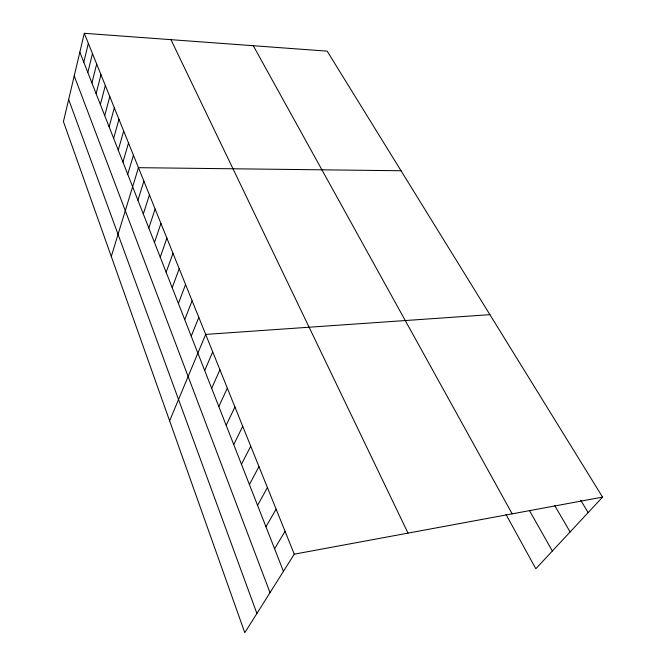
<?xml version="1.0" encoding="UTF-8"?>
<svg xmlns="http://www.w3.org/2000/svg" width="666" height="666" viewBox="0 0 666 666"><rect width="100%" height="100%" fill="white"/><g stroke="black" fill="none" stroke-linecap="round" stroke-linejoin="round"><path stroke-width="1" d="M84.291 33.3L63.428 121.587L244.788 632.7L294.264 554.17L602.572 497.111L327.173 51.149L84.291 33.3L294.264 554.17M83.791 62.238L88.345 43.357M87.82 72.511L92.474 53.596M91.925 82.967L96.678 64.028M96.104 93.631L100.966 74.667M100.366 104.495L105.336 85.506M104.712 115.568L109.79 96.553M109.132 126.856L114.336 107.825M113.645 138.37L118.964 119.322M118.248 150.1L123.693 131.044M122.944 162.071L128.513 143.007M127.739 174.284L133.433 155.211M111.289 256.46L138.461 167.674L401.032 170.746M137.904 200.225L143.889 181.152M143.307 213.994L149.45 194.93M148.826 228.08L155.128 209.024M154.479 242.474L160.939 223.443M160.248 257.201L166.883 238.187M166.159 272.269L172.969 253.288M172.203 287.687L179.204 268.739M178.396 303.463L185.581 284.565M184.732 319.63L192.116 300.782M191.225 336.18L198.809 317.391M169.622 420.87L205.677 334.415L489.901 314.66M204.687 370.512L212.712 351.873M211.671 388.328L219.93 369.772M218.831 406.593L227.331 388.136M226.182 425.324L234.931 406.984M233.724 444.555L242.732 426.332M241.458 464.285L250.741 446.203M249.409 484.557L258.966 466.616M257.567 505.369L267.424 487.595M265.959 526.756L276.124 509.165M274.575 548.742L285.065 531.351M602.572 497.111L535.822 568.756L505.993 514.402M580.735 500.299L588.145 512.595M554.761 505.636L570.113 531.951M529.67 510.922L552.347 551.023M253.28 45.721L512.171 513.836M170.962 39.669L408.025 533.116M79.837 52.148L283.441 571.345M74.226 75.882L270.021 592.648M68.656 99.475L256.901 613.486"/></g></svg>
